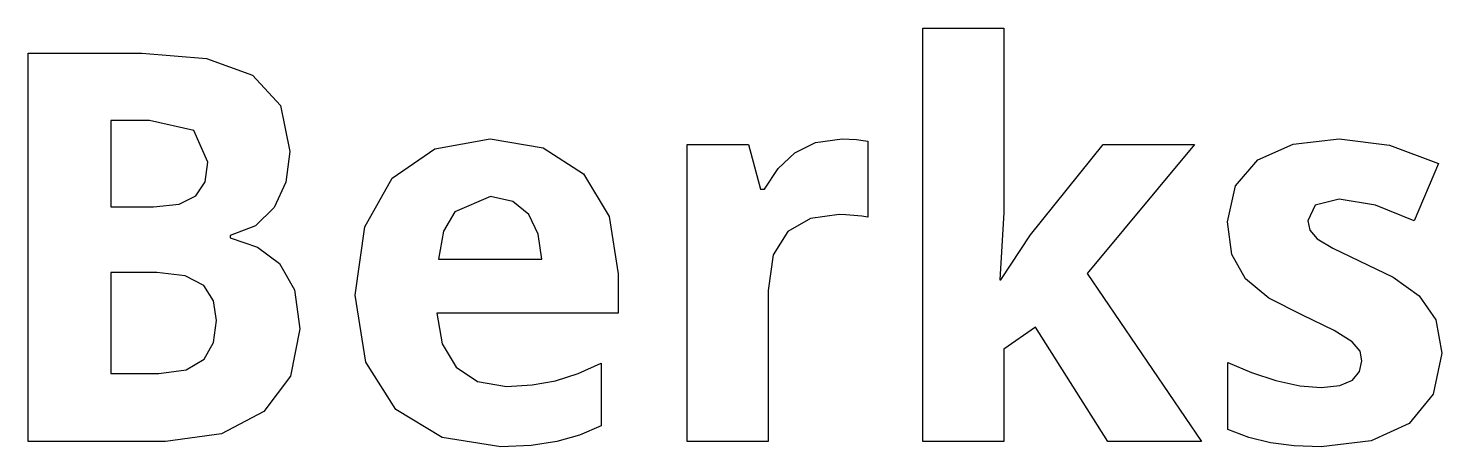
# Model space of a CAD drawing. Extents: x 5.6 to 7.05, y 4.67 to 5.09.
import ezdxf

# ---------------------------------------------------------------- set-up
doc = ezdxf.new("R2010")
doc.units = 0
doc.layers.get('0').update_dxf_attribs({"linetype": 'CONTINUOUS'})

msp = doc.modelspace()

# ---------------------------------------------------------------- linework, layer by layer
at = {"color": 0}
for p, q in [((6.51758, 4.67144), (6.51758, 5.09353)), ((6.51758, 5.09353), (6.60026, 5.09353)), ((6.60026, 5.09353), (6.60026, 4.90539)), ((5.60394, 5.06814), (5.72006, 5.06814)), ((5.60394, 4.67144), (5.60394, 5.06814)), ((5.72006, 5.06814), (5.78581, 5.06272)), ((5.78581, 5.06272), (5.8329, 5.04557)), ((5.8329, 5.04557), (5.86154, 5.01475)), ((5.86154, 5.01475), (5.8711, 4.96767)), ((5.72786, 4.99914), (5.68815, 4.99914)), ((5.68815, 4.99914), (5.68815, 4.91103)), ((5.773, 4.98915), (5.72786, 4.99914)), ((5.78733, 4.9566), (5.773, 4.98915)), ((6.0191, 4.97026), (6.07553, 4.98047)), ((6.07553, 4.98047), (6.12978, 4.97136)), ((6.40776, 4.97678), (6.43489, 4.98047)), ((6.43489, 4.98047), (6.44206, 4.98025)), ((6.44206, 4.98025), (6.44965, 4.97982)), ((6.44965, 4.97982), (6.45638, 4.97894)), ((6.89561, 4.97504), (6.94249, 4.98047)), ((6.94249, 4.98047), (6.99392, 4.97418)), ((5.8711, 4.96767), (5.86697, 4.93619)), ((5.97569, 4.94032), (6.0191, 4.97026)), ((6.12978, 4.97136), (6.171, 4.94467)), ((6.27669, 4.67144), (6.27669, 4.97483)), ((6.27669, 4.97483), (6.33942, 4.97483)), ((6.33942, 4.97483), (6.35156, 4.92925)), ((6.36979, 4.95031), (6.38672, 4.96636)), ((6.38672, 4.96636), (6.40776, 4.97678)), ((6.45638, 4.97894), (6.46115, 4.97808)), ((6.46115, 4.97808), (6.46115, 4.90039)), ((6.62739, 4.8826), (6.70161, 4.97483)), ((6.79492, 4.97483), (6.68533, 4.8431)), ((6.70161, 4.97483), (6.79492, 4.97483)), ((6.8596, 4.95919), (6.89561, 4.97504)), ((6.99392, 4.97418), (7.04406, 4.95551)), ((5.7845, 4.93664), (5.78733, 4.9566)), ((6.83658, 4.93272), (6.8596, 4.95919)), ((7.04406, 4.95551), (7.0191, 4.89692)), ((5.77517, 4.92231), (5.7845, 4.93664)), ((5.94769, 4.89063), (5.97569, 4.94032)), ((6.171, 4.94467), (6.19706, 4.90126)), ((6.35568, 4.92925), (6.36979, 4.95031)), ((5.75803, 4.91385), (5.77517, 4.92231)), ((5.86697, 4.93619), (5.85503, 4.91037)), ((6.35156, 4.92925), (6.35568, 4.92925)), ((6.82856, 4.89583), (6.83658, 4.93272)), ((5.68815, 4.91103), (5.73178, 4.91103)), ((5.73178, 4.91103), (5.75803, 4.91385)), ((5.85503, 4.91037), (5.83594, 4.89171)), ((6.07596, 4.92165), (6.0395, 4.90603)), ((6.09874, 4.91667), (6.07596, 4.92165)), ((6.11501, 4.90321), (6.09874, 4.91667)), ((6.91797, 4.91297), (6.91058, 4.89692)), ((6.94249, 4.91906), (6.91797, 4.91297)), ((6.97982, 4.91276), (6.94249, 4.91906)), ((7.0191, 4.89692), (6.97982, 4.91276)), ((6.0395, 4.90603), (6.028, 4.88624)), ((6.12478, 4.88303), (6.11501, 4.90321)), ((6.19706, 4.90126), (6.20617, 4.84267)), ((6.40278, 4.89908), (6.37956, 4.88585)), ((6.43207, 4.90321), (6.40278, 4.89908)), ((6.43881, 4.903), (6.43207, 4.90321)), ((6.44706, 4.90235), (6.43881, 4.903)), ((6.45508, 4.90147), (6.44706, 4.90235)), ((6.46115, 4.90039), (6.45508, 4.90147)), ((6.60026, 4.90539), (6.59592, 4.83637)), ((6.83311, 4.86242), (6.82856, 4.89583)), ((6.91058, 4.89692), (6.91254, 4.88715)), ((5.83594, 4.89171), (5.81011, 4.88194)), ((5.81011, 4.88194), (5.81011, 4.87933)), ((5.81011, 4.87933), (5.83789, 4.86979)), ((5.93772, 4.82096), (5.94769, 4.89063)), ((6.028, 4.88624), (6.02279, 4.85764)), ((6.12825, 4.85764), (6.12478, 4.88303)), ((6.37956, 4.88585), (6.36458, 4.86197)), ((6.597, 4.83637), (6.62739, 4.8826)), ((6.91254, 4.88715), (6.92014, 4.87847)), ((5.83789, 4.86979), (5.86046, 4.85308)), ((6.92014, 4.87847), (6.93599, 4.86871)), ((6.93599, 4.86871), (6.96311, 4.8559)), ((5.86046, 4.85308), (5.87565, 4.82617)), ((6.02279, 4.85764), (6.12825, 4.85764)), ((6.36458, 4.86197), (6.35938, 4.82574)), ((6.847, 4.83767), (6.83311, 4.86242)), ((6.96311, 4.8559), (6.99761, 4.83919)), ((5.68815, 4.84418), (5.68815, 4.74089)), ((5.73525, 4.84418), (5.68815, 4.84418)), ((5.76432, 4.84071), (5.73525, 4.84418)), ((5.78321, 4.83072), (5.76432, 4.84071)), ((6.20617, 4.84267), (6.20617, 4.80251)), ((6.59592, 4.83637), (6.597, 4.83637)), ((6.68533, 4.8431), (6.80186, 4.67144)), ((6.87088, 4.81793), (6.847, 4.83767)), ((6.99761, 4.83919), (7.02431, 4.82031)), ((5.79318, 4.81511), (5.78321, 4.83072)), ((5.87565, 4.82617), (5.88129, 4.78646)), ((5.94857, 4.75239), (5.93772, 4.82096)), ((6.35938, 4.82574), (6.35938, 4.67144)), ((5.79622, 4.79492), (5.79318, 4.81511)), ((6.90517, 4.80035), (6.87088, 4.81793)), ((7.02431, 4.82031), (7.04124, 4.79579)), ((5.79318, 4.77257), (5.79622, 4.79492)), ((6.20617, 4.80251), (6.02126, 4.80251)), ((6.02126, 4.80251), (6.02669, 4.77106)), ((6.9375, 4.78472), (6.90517, 4.80035)), ((7.04124, 4.79579), (7.04731, 4.7615)), ((5.88129, 4.78646), (5.87175, 4.73807)), ((6.6326, 4.78819), (6.60026, 4.76585)), ((6.70638, 4.67144), (6.6326, 4.78819)), ((6.95594, 4.77322), (6.9375, 4.78472)), ((5.78342, 4.75543), (5.79318, 4.77257)), ((6.02669, 4.77106), (6.04081, 4.74739)), ((6.60026, 4.76585), (6.60026, 4.67144)), ((6.96397, 4.76367), (6.95594, 4.77322)), ((6.96571, 4.75369), (6.96397, 4.76367)), ((5.76519, 4.74457), (5.78342, 4.75543)), ((5.97939, 4.70421), (5.94857, 4.75239)), ((6.16536, 4.74089), (6.18881, 4.75151)), ((6.18881, 4.75151), (6.18881, 4.6875)), ((6.829, 4.6836), (6.829, 4.75196)), ((6.829, 4.75196), (6.85308, 4.74175)), ((6.96332, 4.74283), (6.96571, 4.75369)), ((7.04731, 4.7615), (7.03863, 4.71961)), ((5.68815, 4.74089), (5.73742, 4.74089)), ((5.73742, 4.74089), (5.76519, 4.74457)), ((5.87175, 4.73807), (5.8444, 4.70204)), ((6.04081, 4.74739), (6.06272, 4.73264)), ((6.14236, 4.7335), (6.16536, 4.74089)), ((6.85308, 4.74175), (6.87804, 4.73372)), ((6.95617, 4.73415), (6.96332, 4.74283)), ((6.06272, 4.73264), (6.09224, 4.72765)), ((6.09224, 4.72765), (6.11849, 4.72917)), ((6.11849, 4.72917), (6.14236, 4.7335)), ((6.87804, 4.73372), (6.90235, 4.72831)), ((6.90235, 4.72831), (6.92426, 4.72656)), ((6.92426, 4.72656), (6.94314, 4.72851)), ((6.94314, 4.72851), (6.95617, 4.73415)), ((7.03863, 4.71961), (7.01389, 4.68989)), ((5.8444, 4.70204), (5.80122, 4.67925)), ((6.02647, 4.67557), (5.97939, 4.70421)), ((5.80122, 4.67925), (5.74392, 4.67144)), ((6.16689, 4.67774), (6.14367, 4.67122)), ((6.18881, 4.6875), (6.16689, 4.67774)), ((6.85047, 4.67557), (6.829, 4.6836)), ((7.01389, 4.68989), (6.97526, 4.67188)), ((5.74392, 4.67144), (5.60394, 4.67144)), ((6.08658, 4.66601), (6.02647, 4.67557)), ((6.1174, 4.66732), (6.08658, 4.66601)), ((6.14367, 4.67122), (6.1174, 4.66732)), ((6.35938, 4.67144), (6.27669, 4.67144)), ((6.60026, 4.67144), (6.51758, 4.67144)), ((6.80186, 4.67144), (6.70638, 4.67144)), ((6.87239, 4.67014), (6.85047, 4.67557)), ((6.89649, 4.6671), (6.87239, 4.67014)), ((6.92426, 4.66601), (6.89649, 4.6671)), ((6.97526, 4.67188), (6.92426, 4.66601))]:
    msp.add_line(p, q, dxfattribs=at)

doc.saveas('drawing.dxf')
